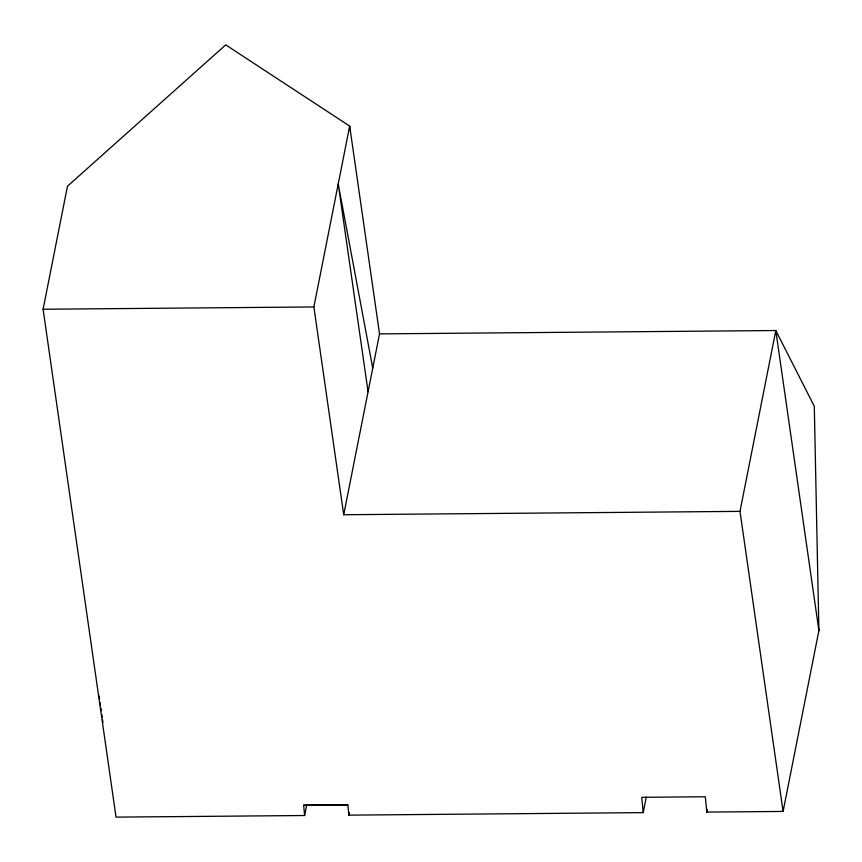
<?xml version="1.0" encoding="UTF-8"?>
<svg xmlns="http://www.w3.org/2000/svg" width="862" height="862" viewBox="0 0 862 862"><rect width="100%" height="100%" fill="white"/><g stroke="black" fill="none" stroke-linecap="round" stroke-linejoin="round"><path stroke-width="1.29" d="M349.552 130.13L349.681 126.1L225.715 44.878L67.462 186.235L43.1 309.253L116.036 817.122L304.631 815.517L306.667 805.216M343.712 514.743L313.876 306.947L349.681 126.1L379.528 333.896L343.712 514.743L739.995 511.371L775.811 330.523L379.528 333.896M646.284 797.048L643.203 812.629L348.862 815.14L349.369 812.564M818.9 630.596L775.811 330.523L814.299 406.282L818.9 630.596L783.095 811.433L706.808 812.09L707.325 809.493M43.1 309.253L313.876 306.947M303.629 805.086L347.871 804.709M372.74 368.149L338.227 183.929L368.074 391.725M739.995 511.371L783.095 811.433M99.173 696.14L99.55 698.77M100.121 702.713L100.498 705.342M100.876 707.971L101.253 710.6M101.813 714.544L102.19 717.173M102.567 719.802L102.944 722.431M706.808 812.09L705.342 796.768L641.748 797.318L643.203 812.629M348.862 815.14L347.903 805.033L303.661 805.41L304.631 815.517"/></g></svg>
